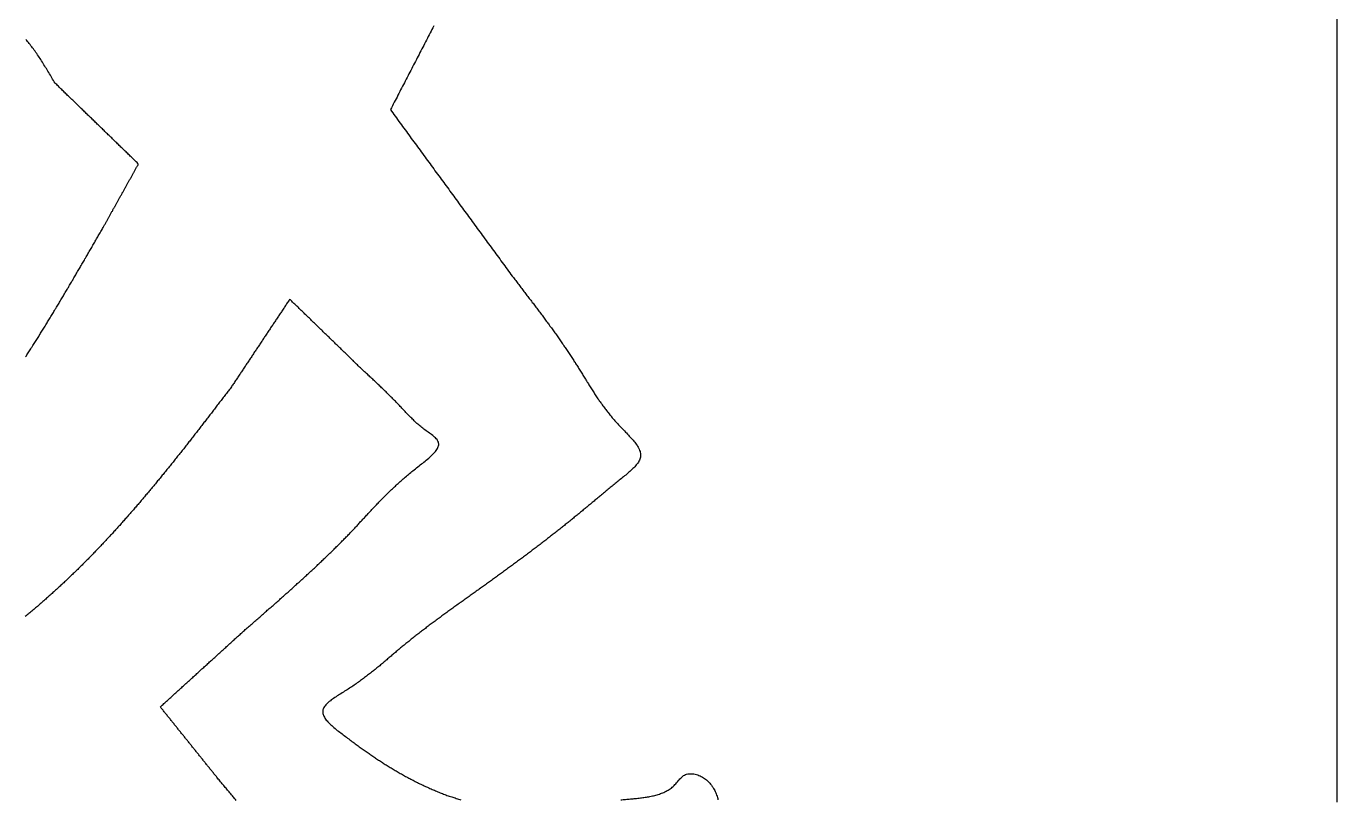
# Model space of a CAD drawing. Extents: x 63 to 788, y 423 to 1014.
# Drawn here: x 459.31 to 470.22, y 811.77 to 818.2 of the extents above; entities that cross this region are included whole.
import ezdxf

# ---------------------------------------------------------------- set-up
doc = ezdxf.new("R2010")
doc.units = 0
doc.header["$MEASUREMENT"] = 0
doc.layers.add('LAYER_1', color=7, linetype='CONTINUOUS')

msp = doc.modelspace()

# ---------------------------------------------------------------- linework, layer by layer
at = {"layer": 'LAYER_1', "color": 1}
msp.add_polyline3d([(470.222, 822.84, 0), (470.222, 822.188, 0), (470.222, 821.535, 0), (470.222, 820.883, 0), (470.222, 820.23, 0), (470.222, 819.577, 0), (470.222, 818.925, 0), (470.222, 818.272, 0), (470.222, 817.62, 0), (470.222, 816.967, 0), (470.222, 816.314, 0), (470.222, 815.662, 0), (470.222, 815.009, 0), (470.222, 814.357, 0), (470.222, 813.704, 0), (470.222, 813.051, 0), (470.222, 812.399, 0), (470.222, 811.746, 0)], dxfattribs=at)
at = {"layer": 'LAYER_1', "color": 7}
for points in [[(462.704, 818.206, 0), (462.697, 818.191, 0), (462.689, 818.177, 0), (462.681, 818.162, 0), (462.674, 818.147, 0), (462.666, 818.132, 0), (462.658, 818.117, 0), (462.651, 818.103, 0), (462.643, 818.088, 0), (462.635, 818.073, 0), (462.628, 818.058, 0), (462.62, 818.043, 0), (462.612, 818.029, 0), (462.605, 818.014, 0), (462.597, 817.999, 0), (462.589, 817.984, 0), (462.582, 817.969, 0), (462.574, 817.955, 0), (462.566, 817.94, 0), (462.559, 817.925, 0), (462.551, 817.91, 0), (462.543, 817.895, 0), (462.536, 817.881, 0), (462.528, 817.866, 0), (462.52, 817.851, 0), (462.513, 817.836, 0), (462.505, 817.821, 0), (462.497, 817.807, 0), (462.49, 817.792, 0), (462.482, 817.777, 0), (462.474, 817.762, 0), (462.467, 817.747, 0), (462.459, 817.733, 0), (462.451, 817.718, 0), (462.444, 817.703, 0), (462.436, 817.688, 0), (462.428, 817.673, 0), (462.421, 817.659, 0), (462.413, 817.644, 0), (462.405, 817.629, 0), (462.398, 817.614, 0), (462.39, 817.599, 0), (462.382, 817.585, 0), (462.375, 817.57, 0), (462.367, 817.555, 0), (462.359, 817.54, 0), (462.352, 817.525, 0), (462.344, 817.511, 0), (462.351, 817.496, 0), (462.362, 817.482, 0), (462.372, 817.468, 0), (462.382, 817.454, 0), (462.393, 817.44, 0), (462.403, 817.426, 0), (462.413, 817.411, 0), (462.424, 817.397, 0), (462.434, 817.383, 0), (462.445, 817.369, 0), (462.455, 817.355, 0), (462.465, 817.341, 0), (462.476, 817.327, 0), (462.486, 817.312, 0), (462.496, 817.298, 0), (462.507, 817.284, 0), (462.517, 817.27, 0), (462.527, 817.256, 0), (462.538, 817.242, 0), (462.548, 817.227, 0), (462.559, 817.213, 0), (462.569, 817.199, 0), (462.579, 817.185, 0), (462.59, 817.171, 0), (462.6, 817.157, 0), (462.61, 817.143, 0), (462.621, 817.128, 0), (462.631, 817.114, 0), (462.641, 817.1, 0), (462.652, 817.086, 0), (462.662, 817.072, 0), (462.673, 817.058, 0), (462.683, 817.044, 0), (462.693, 817.029, 0), (462.704, 817.015, 0), (462.714, 817.001, 0), (462.724, 816.987, 0), (462.735, 816.973, 0), (462.745, 816.959, 0), (462.756, 816.945, 0), (462.766, 816.93, 0), (462.776, 816.916, 0), (462.787, 816.902, 0), (462.797, 816.888, 0), (462.807, 816.874, 0), (462.818, 816.86, 0), (462.828, 816.846, 0), (462.838, 816.831, 0), (462.849, 816.817, 0), (462.859, 816.803, 0), (462.87, 816.789, 0), (462.88, 816.775, 0), (462.89, 816.761, 0), (462.901, 816.747, 0), (462.911, 816.732, 0), (462.921, 816.718, 0), (462.932, 816.704, 0), (462.942, 816.69, 0), (462.952, 816.676, 0), (462.963, 816.662, 0), (462.973, 816.647, 0), (462.984, 816.633, 0), (462.994, 816.619, 0), (463.004, 816.605, 0), (463.015, 816.591, 0), (463.025, 816.577, 0), (463.035, 816.563, 0), (463.046, 816.548, 0), (463.056, 816.534, 0), (463.066, 816.52, 0), (463.077, 816.506, 0), (463.087, 816.492, 0), (463.098, 816.478, 0), (463.108, 816.464, 0), (463.118, 816.449, 0), (463.129, 816.435, 0), (463.139, 816.421, 0), (463.149, 816.407, 0), (463.16, 816.393, 0), (463.17, 816.379, 0), (463.181, 816.365, 0), (463.191, 816.35, 0), (463.201, 816.336, 0), (463.212, 816.322, 0), (463.222, 816.308, 0), (463.232, 816.294, 0), (463.243, 816.28, 0), (463.253, 816.266, 0), (463.263, 816.251, 0), (463.274, 816.237, 0), (463.284, 816.223, 0), (463.295, 816.209, 0), (463.305, 816.195, 0), (463.315, 816.181, 0), (463.326, 816.166, 0), (463.336, 816.152, 0), (463.346, 816.138, 0), (463.357, 816.124, 0), (463.367, 816.111, 0), (463.373, 816.103, 0), (463.379, 816.094, 0), (463.386, 816.086, 0), (463.392, 816.078, 0), (463.398, 816.07, 0), (463.405, 816.061, 0), (463.411, 816.053, 0), (463.417, 816.045, 0), (463.424, 816.037, 0), (463.43, 816.029, 0), (463.436, 816.02, 0), (463.443, 816.012, 0), (463.449, 816.004, 0), (463.455, 815.996, 0), (463.462, 815.987, 0), (463.468, 815.979, 0), (463.474, 815.971, 0), (463.48, 815.963, 0), (463.487, 815.955, 0), (463.493, 815.946, 0), (463.499, 815.938, 0), (463.506, 815.93, 0), (463.512, 815.922, 0), (463.518, 815.914, 0), (463.524, 815.905, 0), (463.531, 815.897, 0), (463.537, 815.889, 0), (463.543, 815.881, 0), (463.549, 815.872, 0), (463.555, 815.864, 0), (463.562, 815.856, 0), (463.568, 815.848, 0), (463.574, 815.84, 0), (463.58, 815.831, 0), (463.586, 815.823, 0), (463.593, 815.815, 0), (463.599, 815.807, 0), (463.605, 815.799, 0), (463.611, 815.79, 0), (463.617, 815.782, 0), (463.623, 815.774, 0), (463.629, 815.766, 0), (463.635, 815.758, 0), (463.641, 815.749, 0), (463.647, 815.741, 0), (463.653, 815.733, 0), (463.659, 815.725, 0), (463.665, 815.717, 0), (463.671, 815.708, 0), (463.677, 815.7, 0), (463.683, 815.692, 0), (463.689, 815.684, 0), (463.695, 815.676, 0), (463.701, 815.667, 0), (463.707, 815.659, 0), (463.713, 815.651, 0), (463.719, 815.643, 0), (463.725, 815.635, 0), (463.73, 815.626, 0), (463.736, 815.618, 0), (463.742, 815.61, 0), (463.748, 815.602, 0), (463.753, 815.594, 0), (463.759, 815.585, 0), (463.765, 815.577, 0), (463.771, 815.569, 0), (463.776, 815.561, 0), (463.782, 815.553, 0), (463.787, 815.544, 0), (463.793, 815.536, 0), (463.799, 815.528, 0), (463.804, 815.52, 0), (463.81, 815.512, 0), (463.815, 815.504, 0), (463.821, 815.495, 0), (463.826, 815.487, 0), (463.832, 815.479, 0), (463.837, 815.471, 0), (463.842, 815.463, 0), (463.848, 815.455, 0), (463.853, 815.446, 0), (463.859, 815.438, 0), (463.864, 815.43, 0), (463.869, 815.422, 0), (463.874, 815.414, 0), (463.88, 815.406, 0), (463.885, 815.397, 0), (463.89, 815.389, 0), (463.895, 815.381, 0), (463.9, 815.373, 0), (463.905, 815.365, 0), (463.91, 815.357, 0), (463.915, 815.348, 0), (463.921, 815.34, 0), (463.926, 815.332, 0), (463.931, 815.324, 0), (463.936, 815.316, 0), (463.941, 815.308, 0), (463.946, 815.3, 0), (463.951, 815.291, 0), (463.956, 815.283, 0), (463.961, 815.275, 0), (463.966, 815.267, 0), (463.971, 815.259, 0), (463.976, 815.251, 0), (463.981, 815.242, 0), (463.986, 815.234, 0), (463.991, 815.226, 0), (463.996, 815.218, 0), (464.001, 815.21, 0), (464.006, 815.201, 0), (464.012, 815.193, 0), (464.017, 815.185, 0), (464.022, 815.177, 0), (464.027, 815.169, 0), (464.033, 815.161, 0), (464.038, 815.152, 0), (464.043, 815.144, 0), (464.049, 815.136, 0), (464.054, 815.128, 0), (464.06, 815.119, 0), (464.065, 815.111, 0), (464.071, 815.103, 0), (464.077, 815.095, 0), (464.082, 815.086, 0), (464.088, 815.078, 0), (464.094, 815.07, 0), (464.1, 815.062, 0), (464.106, 815.053, 0), (464.112, 815.045, 0), (464.118, 815.037, 0), (464.124, 815.028, 0), (464.131, 815.02, 0), (464.137, 815.012, 0), (464.143, 815.004, 0), (464.15, 814.995, 0), (464.156, 814.987, 0), (464.163, 814.978, 0), (464.17, 814.97, 0), (464.177, 814.962, 0), (464.183, 814.953, 0), (464.19, 814.945, 0), (464.198, 814.937, 0), (464.205, 814.928, 0), (464.212, 814.92, 0), (464.219, 814.911, 0), (464.227, 814.903, 0), (464.235, 814.894, 0), (464.242, 814.886, 0), (464.25, 814.877, 0), (464.258, 814.869, 0), (464.266, 814.86, 0), (464.274, 814.852, 0), (464.283, 814.843, 0), (464.291, 814.835, 0), (464.299, 814.826, 0), (464.308, 814.818, 0), (464.316, 814.809, 0), (464.324, 814.801, 0), (464.332, 814.792, 0), (464.34, 814.784, 0), (464.348, 814.775, 0), (464.356, 814.766, 0), (464.363, 814.758, 0), (464.37, 814.749, 0), (464.377, 814.741, 0), (464.384, 814.732, 0), (464.39, 814.724, 0), (464.396, 814.715, 0), (464.401, 814.707, 0), (464.406, 814.699, 0), (464.41, 814.69, 0), (464.414, 814.682, 0), (464.418, 814.673, 0), (464.421, 814.665, 0), (464.423, 814.657, 0), (464.424, 814.648, 0), (464.425, 814.64, 0), (464.426, 814.632, 0), (464.425, 814.624, 0), (464.424, 814.616, 0), (464.422, 814.608, 0), (464.419, 814.6, 0), (464.416, 814.591, 0), (464.412, 814.584, 0), (464.407, 814.576, 0), (464.402, 814.568, 0), (464.396, 814.56, 0), (464.39, 814.552, 0), (464.384, 814.544, 0), (464.377, 814.536, 0), (464.369, 814.529, 0), (464.362, 814.521, 0), (464.354, 814.513, 0), (464.345, 814.506, 0), (464.337, 814.498, 0), (464.328, 814.491, 0), (464.319, 814.483, 0), (464.311, 814.476, 0), (464.302, 814.468, 0), (464.293, 814.461, 0), (464.284, 814.454, 0), (464.275, 814.447, 0), (464.266, 814.439, 0), (464.257, 814.432, 0), (464.248, 814.425, 0), (464.24, 814.418, 0), (464.231, 814.411, 0), (464.222, 814.404, 0), (464.214, 814.397, 0), (464.205, 814.39, 0), (464.197, 814.383, 0), (464.189, 814.376, 0), (464.18, 814.369, 0), (464.172, 814.363, 0), (464.164, 814.356, 0), (464.156, 814.349, 0), (464.148, 814.342, 0), (464.14, 814.336, 0), (464.132, 814.329, 0), (464.124, 814.322, 0), (464.116, 814.316, 0), (464.108, 814.309, 0), (464.1, 814.303, 0), (464.092, 814.296, 0), (464.084, 814.29, 0), (464.077, 814.283, 0), (464.069, 814.277, 0), (464.061, 814.271, 0), (464.054, 814.264, 0), (464.046, 814.258, 0), (464.038, 814.251, 0), (464.031, 814.245, 0), (464.023, 814.239, 0), (464.016, 814.233, 0), (464.008, 814.226, 0), (464.001, 814.22, 0), (463.993, 814.214, 0), (463.986, 814.208, 0), (463.978, 814.201, 0), (463.971, 814.195, 0), (463.963, 814.189, 0), (463.956, 814.183, 0), (463.948, 814.177, 0), (463.941, 814.171, 0), (463.934, 814.164, 0), (463.926, 814.158, 0), (463.919, 814.152, 0), (463.911, 814.146, 0), (463.904, 814.14, 0), (463.897, 814.134, 0), (463.889, 814.128, 0), (463.882, 814.122, 0), (463.874, 814.116, 0), (463.867, 814.11, 0), (463.859, 814.104, 0), (463.852, 814.097, 0), (463.844, 814.091, 0), (463.837, 814.085, 0), (463.829, 814.079, 0), (463.822, 814.073, 0), (463.814, 814.067, 0), (463.807, 814.061, 0), (463.799, 814.055, 0), (463.792, 814.049, 0), (463.784, 814.043, 0), (463.776, 814.037, 0), (463.769, 814.031, 0), (463.761, 814.025, 0), (463.753, 814.018, 0), (463.746, 814.012, 0), (463.738, 814.006, 0), (463.73, 814, 0), (463.722, 813.994, 0), (463.715, 813.988, 0), (463.707, 813.982, 0), (463.699, 813.976, 0), (463.691, 813.97, 0), (463.684, 813.964, 0), (463.676, 813.958, 0), (463.668, 813.951, 0), (463.66, 813.945, 0), (463.652, 813.939, 0), (463.644, 813.933, 0), (463.636, 813.927, 0), (463.628, 813.921, 0), (463.62, 813.915, 0), (463.612, 813.909, 0), (463.605, 813.903, 0), (463.597, 813.897, 0), (463.589, 813.89, 0), (463.581, 813.884, 0), (463.573, 813.878, 0), (463.565, 813.872, 0), (463.556, 813.866, 0), (463.548, 813.86, 0), (463.54, 813.854, 0), (463.532, 813.848, 0), (463.524, 813.842, 0), (463.516, 813.835, 0), (463.508, 813.829, 0), (463.5, 813.823, 0), (463.492, 813.817, 0), (463.484, 813.811, 0), (463.475, 813.805, 0), (463.467, 813.799, 0), (463.459, 813.793, 0), (463.451, 813.787, 0), (463.443, 813.78, 0), (463.434, 813.774, 0), (463.426, 813.768, 0), (463.418, 813.762, 0), (463.41, 813.756, 0), (463.402, 813.75, 0), (463.393, 813.744, 0), (463.385, 813.738, 0), (463.377, 813.732, 0), (463.368, 813.726, 0), (463.36, 813.719, 0), (463.352, 813.713, 0), (463.344, 813.707, 0), (463.335, 813.701, 0), (463.327, 813.695, 0), (463.319, 813.689, 0), (463.31, 813.683, 0), (463.302, 813.677, 0), (463.294, 813.671, 0), (463.285, 813.665, 0), (463.277, 813.658, 0), (463.269, 813.652, 0), (463.26, 813.646, 0), (463.252, 813.64, 0), (463.243, 813.634, 0), (463.235, 813.628, 0), (463.227, 813.622, 0), (463.218, 813.616, 0), (463.21, 813.61, 0), (463.201, 813.604, 0), (463.193, 813.598, 0), (463.185, 813.591, 0), (463.176, 813.585, 0), (463.168, 813.579, 0), (463.159, 813.573, 0), (463.151, 813.567, 0), (463.142, 813.561, 0), (463.134, 813.555, 0), (463.125, 813.549, 0), (463.117, 813.543, 0), (463.109, 813.537, 0), (463.1, 813.531, 0), (463.092, 813.525, 0), (463.083, 813.519, 0), (463.075, 813.513, 0), (463.066, 813.506, 0), (463.058, 813.5, 0), (463.049, 813.494, 0), (463.041, 813.488, 0), (463.032, 813.482, 0), (463.024, 813.476, 0), (463.015, 813.47, 0), (463.007, 813.464, 0), (462.998, 813.458, 0), (462.99, 813.452, 0), (462.982, 813.446, 0), (462.973, 813.44, 0), (462.965, 813.434, 0), (462.956, 813.428, 0), (462.948, 813.422, 0), (462.939, 813.416, 0), (462.931, 813.41, 0), (462.922, 813.404, 0), (462.914, 813.398, 0), (462.906, 813.392, 0), (462.897, 813.386, 0), (462.889, 813.38, 0), (462.88, 813.374, 0), (462.872, 813.368, 0), (462.864, 813.361, 0), (462.855, 813.355, 0), (462.847, 813.349, 0), (462.839, 813.343, 0), (462.83, 813.337, 0), (462.822, 813.331, 0), (462.814, 813.325, 0), (462.805, 813.319, 0), (462.797, 813.313, 0), (462.789, 813.307, 0), (462.78, 813.301, 0), (462.772, 813.295, 0), (462.764, 813.289, 0), (462.756, 813.283, 0), (462.748, 813.277, 0), (462.739, 813.271, 0), (462.731, 813.265, 0), (462.723, 813.259, 0), (462.715, 813.253, 0), (462.707, 813.247, 0), (462.699, 813.241, 0), (462.69, 813.235, 0), (462.682, 813.229, 0), (462.674, 813.223, 0), (462.666, 813.217, 0), (462.658, 813.211, 0), (462.65, 813.205, 0), (462.642, 813.198, 0), (462.634, 813.192, 0), (462.626, 813.186, 0), (462.618, 813.18, 0), (462.61, 813.174, 0), (462.603, 813.168, 0), (462.595, 813.162, 0), (462.587, 813.156, 0), (462.579, 813.15, 0), (462.571, 813.144, 0), (462.563, 813.138, 0), (462.556, 813.132, 0), (462.548, 813.126, 0), (462.54, 813.12, 0), (462.533, 813.114, 0), (462.525, 813.108, 0), (462.517, 813.102, 0), (462.51, 813.096, 0), (462.502, 813.089, 0), (462.495, 813.083, 0), (462.487, 813.077, 0), (462.479, 813.071, 0), (462.472, 813.065, 0), (462.465, 813.059, 0), (462.457, 813.053, 0), (462.45, 813.047, 0), (462.442, 813.041, 0), (462.435, 813.035, 0), (462.428, 813.029, 0), (462.421, 813.023, 0), (462.413, 813.016, 0), (462.406, 813.01, 0), (462.399, 813.004, 0), (462.392, 812.998, 0), (462.384, 812.992, 0), (462.377, 812.986, 0), (462.37, 812.98, 0), (462.363, 812.974, 0), (462.356, 812.968, 0), (462.349, 812.961, 0), (462.341, 812.955, 0), (462.334, 812.949, 0), (462.327, 812.943, 0), (462.32, 812.937, 0), (462.313, 812.931, 0), (462.305, 812.925, 0), (462.298, 812.918, 0), (462.291, 812.912, 0), (462.283, 812.906, 0), (462.276, 812.9, 0), (462.269, 812.894, 0), (462.261, 812.888, 0), (462.254, 812.881, 0), (462.246, 812.875, 0), (462.239, 812.869, 0), (462.231, 812.863, 0), (462.224, 812.857, 0), (462.216, 812.85, 0), (462.208, 812.844, 0), (462.201, 812.838, 0), (462.193, 812.832, 0), (462.185, 812.826, 0), (462.177, 812.819, 0), (462.169, 812.813, 0), (462.161, 812.807, 0), (462.153, 812.801, 0), (462.145, 812.794, 0), (462.136, 812.788, 0), (462.128, 812.782, 0), (462.12, 812.775, 0), (462.111, 812.769, 0), (462.103, 812.763, 0), (462.094, 812.757, 0), (462.085, 812.75, 0), (462.076, 812.744, 0), (462.067, 812.738, 0), (462.058, 812.731, 0), (462.049, 812.725, 0), (462.04, 812.719, 0), (462.031, 812.712, 0), (462.021, 812.706, 0), (462.011, 812.7, 0), (462.002, 812.693, 0), (461.992, 812.687, 0), (461.982, 812.68, 0), (461.972, 812.674, 0), (461.962, 812.668, 0), (461.952, 812.661, 0), (461.941, 812.655, 0), (461.931, 812.648, 0), (461.92, 812.642, 0), (461.91, 812.636, 0), (461.9, 812.629, 0), (461.89, 812.623, 0), (461.88, 812.616, 0), (461.87, 812.609, 0), (461.861, 812.603, 0), (461.851, 812.596, 0), (461.843, 812.589, 0), (461.834, 812.583, 0), (461.826, 812.576, 0), (461.819, 812.569, 0), (461.812, 812.562, 0), (461.805, 812.555, 0), (461.799, 812.548, 0), (461.794, 812.541, 0), (461.79, 812.534, 0), (461.786, 812.527, 0), (461.783, 812.52, 0), (461.781, 812.513, 0), (461.779, 812.505, 0), (461.779, 812.498, 0), (461.779, 812.49, 0), (461.78, 812.483, 0), (461.782, 812.475, 0), (461.785, 812.468, 0), (461.789, 812.46, 0), (461.793, 812.452, 0), (461.798, 812.444, 0), (461.803, 812.437, 0), (461.809, 812.429, 0), (461.816, 812.421, 0), (461.823, 812.413, 0), (461.83, 812.405, 0), (461.838, 812.397, 0), (461.846, 812.39, 0), (461.855, 812.382, 0), (461.864, 812.374, 0), (461.873, 812.366, 0), (461.882, 812.359, 0), (461.892, 812.351, 0), (461.901, 812.343, 0), (461.911, 812.336, 0), (461.921, 812.328, 0), (461.93, 812.321, 0), (461.94, 812.313, 0), (461.95, 812.306, 0), (461.959, 812.299, 0), (461.969, 812.292, 0), (461.978, 812.285, 0), (461.987, 812.278, 0), (461.996, 812.271, 0), (462.005, 812.265, 0), (462.014, 812.258, 0), (462.023, 812.251, 0), (462.032, 812.245, 0), (462.041, 812.238, 0), (462.049, 812.232, 0), (462.058, 812.226, 0), (462.067, 812.219, 0), (462.075, 812.213, 0), (462.083, 812.207, 0), (462.092, 812.201, 0), (462.1, 812.195, 0), (462.108, 812.189, 0), (462.116, 812.183, 0), (462.125, 812.178, 0), (462.133, 812.172, 0), (462.141, 812.166, 0), (462.149, 812.161, 0), (462.157, 812.155, 0), (462.165, 812.149, 0), (462.173, 812.144, 0), (462.181, 812.138, 0), (462.189, 812.133, 0), (462.197, 812.128, 0), (462.204, 812.122, 0), (462.212, 812.117, 0), (462.22, 812.112, 0), (462.228, 812.106, 0), (462.236, 812.101, 0), (462.244, 812.096, 0), (462.252, 812.091, 0), (462.26, 812.086, 0), (462.268, 812.08, 0), (462.276, 812.075, 0), (462.284, 812.07, 0), (462.292, 812.065, 0), (462.3, 812.06, 0), (462.308, 812.055, 0), (462.316, 812.05, 0), (462.324, 812.045, 0), (462.332, 812.04, 0), (462.34, 812.035, 0), (462.349, 812.03, 0), (462.357, 812.025, 0), (462.365, 812.02, 0), (462.374, 812.015, 0), (462.382, 812.01, 0), (462.391, 812.005, 0), (462.399, 812, 0), (462.408, 811.995, 0), (462.417, 811.99, 0), (462.425, 811.985, 0), (462.434, 811.98, 0), (462.443, 811.975, 0), (462.452, 811.97, 0), (462.46, 811.965, 0), (462.469, 811.96, 0), (462.478, 811.956, 0), (462.487, 811.951, 0), (462.496, 811.946, 0), (462.505, 811.941, 0), (462.514, 811.936, 0), (462.523, 811.932, 0), (462.532, 811.927, 0), (462.541, 811.922, 0), (462.55, 811.918, 0), (462.56, 811.913, 0), (462.569, 811.909, 0), (462.578, 811.904, 0), (462.587, 811.899, 0), (462.596, 811.895, 0), (462.606, 811.89, 0), (462.615, 811.886, 0), (462.624, 811.882, 0), (462.634, 811.877, 0), (462.643, 811.873, 0), (462.653, 811.869, 0), (462.662, 811.864, 0), (462.671, 811.86, 0), (462.681, 811.856, 0), (462.69, 811.852, 0), (462.7, 811.848, 0), (462.709, 811.844, 0), (462.719, 811.84, 0), (462.728, 811.836, 0), (462.738, 811.832, 0), (462.747, 811.828, 0), (462.757, 811.824, 0), (462.766, 811.82, 0), (462.776, 811.817, 0), (462.785, 811.813, 0), (462.795, 811.81, 0), (462.805, 811.806, 0), (462.814, 811.802, 0), (462.824, 811.799, 0), (462.833, 811.796, 0), (462.843, 811.792, 0), (462.853, 811.789, 0), (462.862, 811.786, 0), (462.872, 811.783, 0), (462.882, 811.78, 0), (462.891, 811.777, 0), (462.901, 811.774, 0), (462.911, 811.771, 0), (462.92, 811.768, 0), (462.93, 811.765, 0)], [(459.306, 815.451, 0), (459.312, 815.459, 0), (459.317, 815.468, 0), (459.323, 815.476, 0), (459.328, 815.485, 0), (459.334, 815.493, 0), (459.339, 815.502, 0), (459.345, 815.51, 0), (459.35, 815.519, 0), (459.356, 815.528, 0), (459.361, 815.536, 0), (459.366, 815.545, 0), (459.372, 815.553, 0), (459.377, 815.562, 0), (459.383, 815.57, 0), (459.388, 815.579, 0), (459.393, 815.588, 0), (459.399, 815.596, 0), (459.404, 815.605, 0), (459.41, 815.613, 0), (459.415, 815.622, 0), (459.42, 815.63, 0), (459.426, 815.639, 0), (459.431, 815.648, 0), (459.436, 815.656, 0), (459.442, 815.665, 0), (459.447, 815.674, 0), (459.452, 815.682, 0), (459.458, 815.691, 0), (459.463, 815.699, 0), (459.468, 815.708, 0), (459.474, 815.717, 0), (459.479, 815.725, 0), (459.484, 815.734, 0), (459.489, 815.743, 0), (459.495, 815.751, 0), (459.5, 815.76, 0), (459.505, 815.769, 0), (459.511, 815.777, 0), (459.516, 815.786, 0), (459.521, 815.795, 0), (459.526, 815.803, 0), (459.532, 815.812, 0), (459.537, 815.821, 0), (459.542, 815.829, 0), (459.547, 815.838, 0), (459.553, 815.847, 0), (459.558, 815.855, 0), (459.563, 815.864, 0), (459.568, 815.873, 0), (459.573, 815.881, 0), (459.579, 815.89, 0), (459.584, 815.899, 0), (459.589, 815.907, 0), (459.594, 815.916, 0), (459.599, 815.925, 0), (459.605, 815.934, 0), (459.61, 815.942, 0), (459.615, 815.951, 0), (459.62, 815.96, 0), (459.625, 815.968, 0), (459.631, 815.977, 0), (459.636, 815.986, 0), (459.641, 815.995, 0), (459.646, 816.003, 0), (459.651, 816.012, 0), (459.656, 816.021, 0), (459.662, 816.029, 0), (459.667, 816.038, 0), (459.672, 816.047, 0), (459.677, 816.056, 0), (459.682, 816.064, 0), (459.687, 816.073, 0), (459.692, 816.082, 0), (459.698, 816.091, 0), (459.703, 816.099, 0), (459.708, 816.108, 0), (459.713, 816.117, 0), (459.718, 816.126, 0), (459.723, 816.134, 0), (459.728, 816.143, 0), (459.733, 816.152, 0), (459.739, 816.161, 0), (459.744, 816.169, 0), (459.749, 816.178, 0), (459.754, 816.187, 0), (459.759, 816.196, 0), (459.764, 816.204, 0), (459.769, 816.213, 0), (459.774, 816.222, 0), (459.779, 816.231, 0), (459.784, 816.239, 0), (459.79, 816.248, 0), (459.795, 816.257, 0), (459.8, 816.266, 0), (459.805, 816.274, 0), (459.81, 816.283, 0), (459.815, 816.292, 0), (459.82, 816.301, 0), (459.825, 816.31, 0), (459.83, 816.318, 0), (459.835, 816.327, 0), (459.84, 816.336, 0), (459.845, 816.345, 0), (459.851, 816.353, 0), (459.856, 816.362, 0), (459.861, 816.371, 0), (459.866, 816.38, 0), (459.871, 816.389, 0), (459.876, 816.397, 0), (459.881, 816.406, 0), (459.886, 816.415, 0), (459.891, 816.424, 0), (459.896, 816.433, 0), (459.901, 816.441, 0), (459.906, 816.45, 0), (459.911, 816.459, 0), (459.916, 816.468, 0), (459.921, 816.476, 0), (459.927, 816.485, 0), (459.932, 816.494, 0), (459.937, 816.503, 0), (459.942, 816.512, 0), (459.947, 816.52, 0), (459.952, 816.529, 0), (459.957, 816.538, 0), (459.961, 816.546, 0), (459.964, 816.551, 0), (459.967, 816.556, 0), (459.97, 816.561, 0), (459.973, 816.566, 0), (459.976, 816.572, 0), (459.979, 816.577, 0), (459.981, 816.582, 0), (459.984, 816.587, 0), (459.987, 816.592, 0), (459.99, 816.598, 0), (459.993, 816.603, 0), (459.996, 816.608, 0), (459.999, 816.613, 0), (460.002, 816.618, 0), (460.005, 816.623, 0), (460.007, 816.629, 0), (460.01, 816.634, 0), (460.013, 816.639, 0), (460.016, 816.644, 0), (460.019, 816.649, 0), (460.022, 816.655, 0), (460.025, 816.66, 0), (460.028, 816.665, 0), (460.031, 816.67, 0), (460.033, 816.675, 0), (460.036, 816.681, 0), (460.039, 816.686, 0), (460.042, 816.691, 0), (460.045, 816.696, 0), (460.048, 816.701, 0), (460.051, 816.707, 0), (460.054, 816.712, 0), (460.057, 816.717, 0), (460.059, 816.722, 0), (460.062, 816.727, 0), (460.065, 816.733, 0), (460.068, 816.738, 0), (460.071, 816.743, 0), (460.074, 816.748, 0), (460.077, 816.753, 0), (460.08, 816.759, 0), (460.083, 816.764, 0), (460.085, 816.769, 0), (460.088, 816.774, 0), (460.091, 816.779, 0), (460.094, 816.785, 0), (460.097, 816.79, 0), (460.1, 816.795, 0), (460.103, 816.8, 0), (460.106, 816.805, 0), (460.109, 816.811, 0), (460.111, 816.816, 0), (460.114, 816.821, 0), (460.117, 816.826, 0), (460.12, 816.831, 0), (460.123, 816.837, 0), (460.126, 816.842, 0), (460.129, 816.847, 0), (460.132, 816.852, 0), (460.135, 816.857, 0), (460.137, 816.862, 0), (460.14, 816.868, 0), (460.143, 816.873, 0), (460.146, 816.878, 0), (460.149, 816.883, 0), (460.152, 816.888, 0), (460.155, 816.894, 0), (460.158, 816.899, 0), (460.161, 816.904, 0), (460.163, 816.909, 0), (460.166, 816.914, 0), (460.169, 816.92, 0), (460.172, 816.925, 0), (460.175, 816.93, 0), (460.178, 816.935, 0), (460.181, 816.94, 0), (460.184, 816.946, 0), (460.187, 816.951, 0), (460.189, 816.956, 0), (460.192, 816.961, 0), (460.195, 816.966, 0), (460.198, 816.972, 0), (460.201, 816.977, 0), (460.204, 816.982, 0), (460.207, 816.987, 0), (460.21, 816.992, 0), (460.213, 816.998, 0), (460.216, 817.003, 0), (460.218, 817.008, 0), (460.221, 817.013, 0), (460.224, 817.018, 0), (460.227, 817.024, 0), (460.23, 817.029, 0), (460.233, 817.034, 0), (460.236, 817.039, 0), (460.239, 817.044, 0), (460.242, 817.05, 0), (460.244, 817.055, 0), (460.241, 817.061, 0), (460.234, 817.068, 0), (460.227, 817.075, 0), (460.22, 817.081, 0), (460.213, 817.088, 0), (460.206, 817.095, 0), (460.199, 817.102, 0), (460.192, 817.109, 0), (460.185, 817.116, 0), (460.177, 817.122, 0), (460.17, 817.129, 0), (460.163, 817.136, 0), (460.156, 817.143, 0), (460.149, 817.15, 0), (460.142, 817.157, 0), (460.135, 817.163, 0), (460.128, 817.17, 0), (460.121, 817.177, 0), (460.114, 817.184, 0), (460.107, 817.191, 0), (460.1, 817.198, 0), (460.093, 817.204, 0), (460.086, 817.211, 0), (460.079, 817.218, 0), (460.072, 817.225, 0), (460.065, 817.232, 0), (460.058, 817.239, 0), (460.051, 817.245, 0), (460.044, 817.252, 0), (460.037, 817.259, 0), (460.03, 817.266, 0), (460.023, 817.273, 0), (460.016, 817.28, 0), (460.009, 817.286, 0), (460.001, 817.293, 0), (459.994, 817.3, 0), (459.987, 817.307, 0), (459.98, 817.314, 0), (459.973, 817.32, 0), (459.966, 817.327, 0), (459.959, 817.334, 0), (459.952, 817.341, 0), (459.945, 817.348, 0), (459.938, 817.355, 0), (459.931, 817.361, 0), (459.924, 817.368, 0), (459.917, 817.375, 0), (459.91, 817.382, 0), (459.903, 817.389, 0), (459.896, 817.396, 0), (459.889, 817.402, 0), (459.882, 817.409, 0), (459.875, 817.416, 0), (459.868, 817.423, 0), (459.861, 817.43, 0), (459.854, 817.437, 0), (459.847, 817.443, 0), (459.84, 817.45, 0), (459.832, 817.457, 0), (459.825, 817.464, 0), (459.818, 817.471, 0), (459.811, 817.478, 0), (459.804, 817.484, 0), (459.797, 817.491, 0), (459.79, 817.498, 0), (459.783, 817.505, 0), (459.776, 817.512, 0), (459.769, 817.519, 0), (459.762, 817.525, 0), (459.755, 817.532, 0), (459.748, 817.539, 0), (459.741, 817.546, 0), (459.734, 817.553, 0), (459.727, 817.56, 0), (459.72, 817.566, 0), (459.713, 817.573, 0), (459.706, 817.58, 0), (459.699, 817.587, 0), (459.692, 817.594, 0), (459.685, 817.6, 0), (459.678, 817.607, 0), (459.671, 817.614, 0), (459.664, 817.621, 0), (459.656, 817.628, 0), (459.649, 817.635, 0), (459.642, 817.641, 0), (459.635, 817.648, 0), (459.628, 817.655, 0), (459.621, 817.662, 0), (459.614, 817.669, 0), (459.607, 817.676, 0), (459.6, 817.682, 0), (459.593, 817.689, 0), (459.586, 817.696, 0), (459.579, 817.703, 0), (459.572, 817.71, 0), (459.565, 817.717, 0), (459.558, 817.723, 0), (459.551, 817.73, 0), (459.544, 817.741, 0), (459.538, 817.752, 0), (459.531, 817.763, 0), (459.525, 817.774, 0), (459.518, 817.785, 0), (459.512, 817.796, 0), (459.505, 817.807, 0), (459.499, 817.818, 0), (459.492, 817.829, 0), (459.485, 817.84, 0), (459.479, 817.851, 0), (459.472, 817.861, 0), (459.466, 817.872, 0), (459.459, 817.883, 0), (459.452, 817.893, 0), (459.446, 817.904, 0), (459.439, 817.914, 0), (459.432, 817.925, 0), (459.426, 817.935, 0), (459.419, 817.945, 0), (459.412, 817.955, 0), (459.405, 817.965, 0), (459.399, 817.975, 0), (459.392, 817.985, 0), (459.385, 817.995, 0), (459.378, 818.004, 0), (459.371, 818.014, 0), (459.364, 818.023, 0), (459.357, 818.032, 0), (459.35, 818.041, 0), (459.343, 818.05, 0), (459.336, 818.059, 0), (459.329, 818.068, 0), (459.322, 818.076, 0), (459.315, 818.085, 0), (459.308, 818.093, 0)], [(460.903, 811.946, 0), (460.899, 811.952, 0), (460.894, 811.958, 0), (460.889, 811.964, 0), (460.884, 811.97, 0), (460.879, 811.976, 0), (460.874, 811.982, 0), (460.87, 811.988, 0), (460.865, 811.994, 0), (460.86, 812, 0), (460.855, 812.006, 0), (460.85, 812.012, 0), (460.846, 812.018, 0), (460.841, 812.024, 0), (460.836, 812.03, 0), (460.831, 812.036, 0), (460.826, 812.042, 0), (460.821, 812.048, 0), (460.817, 812.054, 0), (460.812, 812.06, 0), (460.807, 812.066, 0), (460.802, 812.072, 0), (460.797, 812.078, 0), (460.792, 812.084, 0), (460.788, 812.09, 0), (460.783, 812.096, 0), (460.778, 812.102, 0), (460.773, 812.108, 0), (460.768, 812.114, 0), (460.764, 812.12, 0), (460.759, 812.126, 0), (460.754, 812.132, 0), (460.749, 812.138, 0), (460.744, 812.144, 0), (460.739, 812.15, 0), (460.735, 812.156, 0), (460.73, 812.162, 0), (460.725, 812.168, 0), (460.72, 812.174, 0), (460.715, 812.18, 0), (460.71, 812.186, 0), (460.706, 812.192, 0), (460.701, 812.198, 0), (460.696, 812.204, 0), (460.691, 812.21, 0), (460.686, 812.216, 0), (460.681, 812.222, 0), (460.677, 812.228, 0), (460.672, 812.234, 0), (460.667, 812.24, 0), (460.662, 812.246, 0), (460.657, 812.252, 0), (460.653, 812.258, 0), (460.648, 812.264, 0), (460.643, 812.27, 0), (460.638, 812.276, 0), (460.633, 812.282, 0), (460.628, 812.288, 0), (460.624, 812.294, 0), (460.619, 812.3, 0), (460.614, 812.306, 0), (460.609, 812.312, 0), (460.604, 812.318, 0), (460.599, 812.324, 0), (460.595, 812.33, 0), (460.59, 812.336, 0), (460.585, 812.342, 0), (460.58, 812.348, 0), (460.575, 812.354, 0), (460.57, 812.36, 0), (460.566, 812.366, 0), (460.561, 812.372, 0), (460.556, 812.378, 0), (460.551, 812.384, 0), (460.546, 812.39, 0), (460.542, 812.396, 0), (460.537, 812.402, 0), (460.532, 812.408, 0), (460.527, 812.414, 0), (460.522, 812.42, 0), (460.517, 812.426, 0), (460.513, 812.432, 0), (460.508, 812.438, 0), (460.503, 812.444, 0), (460.498, 812.45, 0), (460.493, 812.456, 0), (460.488, 812.462, 0), (460.484, 812.468, 0), (460.479, 812.474, 0), (460.474, 812.48, 0), (460.469, 812.486, 0), (460.464, 812.492, 0), (460.459, 812.498, 0), (460.455, 812.504, 0), (460.45, 812.51, 0), (460.445, 812.516, 0), (460.44, 812.522, 0), (460.435, 812.528, 0), (460.431, 812.534, 0), (460.43, 812.54, 0), (460.437, 812.547, 0), (460.444, 812.553, 0), (460.451, 812.559, 0), (460.458, 812.566, 0), (460.465, 812.572, 0), (460.472, 812.579, 0), (460.479, 812.585, 0), (460.486, 812.591, 0), (460.493, 812.598, 0), (460.5, 812.604, 0), (460.507, 812.611, 0), (460.514, 812.617, 0), (460.521, 812.623, 0), (460.528, 812.63, 0), (460.535, 812.636, 0), (460.542, 812.643, 0), (460.549, 812.649, 0), (460.556, 812.655, 0), (460.563, 812.662, 0), (460.57, 812.668, 0), (460.577, 812.675, 0), (460.584, 812.681, 0), (460.591, 812.687, 0), (460.598, 812.694, 0), (460.606, 812.7, 0), (460.613, 812.707, 0), (460.62, 812.713, 0), (460.627, 812.719, 0), (460.634, 812.726, 0), (460.641, 812.732, 0), (460.648, 812.739, 0), (460.655, 812.745, 0), (460.662, 812.751, 0), (460.669, 812.758, 0), (460.676, 812.764, 0), (460.683, 812.771, 0), (460.69, 812.777, 0), (460.697, 812.784, 0), (460.704, 812.79, 0), (460.711, 812.796, 0), (460.718, 812.803, 0), (460.725, 812.809, 0), (460.732, 812.816, 0), (460.739, 812.822, 0), (460.746, 812.828, 0), (460.753, 812.835, 0), (460.76, 812.841, 0), (460.767, 812.848, 0), (460.774, 812.854, 0), (460.781, 812.86, 0), (460.789, 812.867, 0), (460.796, 812.873, 0), (460.803, 812.88, 0), (460.81, 812.886, 0), (460.817, 812.892, 0), (460.824, 812.899, 0), (460.831, 812.905, 0), (460.838, 812.912, 0), (460.845, 812.918, 0), (460.852, 812.924, 0), (460.859, 812.931, 0), (460.866, 812.937, 0), (460.873, 812.944, 0), (460.88, 812.95, 0), (460.887, 812.956, 0), (460.894, 812.963, 0), (460.901, 812.969, 0), (460.908, 812.976, 0), (460.915, 812.982, 0), (460.922, 812.988, 0), (460.929, 812.995, 0), (460.936, 813.001, 0), (460.943, 813.008, 0), (460.95, 813.014, 0), (460.957, 813.02, 0), (460.964, 813.027, 0), (460.972, 813.033, 0), (460.979, 813.04, 0), (460.986, 813.046, 0), (460.993, 813.052, 0), (461, 813.059, 0), (461.007, 813.065, 0), (461.014, 813.072, 0), (461.021, 813.078, 0), (461.028, 813.084, 0), (461.035, 813.091, 0), (461.042, 813.097, 0), (461.049, 813.104, 0), (461.056, 813.11, 0), (461.063, 813.117, 0), (461.07, 813.123, 0), (461.077, 813.129, 0), (461.084, 813.136, 0), (461.091, 813.142, 0), (461.098, 813.149, 0), (461.105, 813.155, 0), (461.112, 813.161, 0), (461.119, 813.168, 0), (461.127, 813.175, 0), (461.135, 813.181, 0), (461.143, 813.188, 0), (461.151, 813.195, 0), (461.159, 813.202, 0), (461.167, 813.209, 0), (461.175, 813.216, 0), (461.183, 813.223, 0), (461.191, 813.23, 0), (461.199, 813.237, 0), (461.207, 813.244, 0), (461.215, 813.251, 0), (461.223, 813.258, 0), (461.231, 813.265, 0), (461.239, 813.272, 0), (461.247, 813.279, 0), (461.255, 813.286, 0), (461.263, 813.293, 0), (461.271, 813.3, 0), (461.279, 813.307, 0), (461.287, 813.314, 0), (461.295, 813.321, 0), (461.302, 813.328, 0), (461.31, 813.335, 0), (461.318, 813.342, 0), (461.326, 813.349, 0), (461.334, 813.356, 0), (461.342, 813.363, 0), (461.35, 813.369, 0), (461.358, 813.376, 0), (461.366, 813.383, 0), (461.374, 813.39, 0), (461.382, 813.397, 0), (461.389, 813.404, 0), (461.397, 813.411, 0), (461.405, 813.418, 0), (461.413, 813.425, 0), (461.421, 813.432, 0), (461.429, 813.439, 0), (461.436, 813.446, 0), (461.444, 813.453, 0), (461.452, 813.46, 0), (461.46, 813.467, 0), (461.468, 813.474, 0), (461.475, 813.481, 0), (461.483, 813.487, 0), (461.491, 813.494, 0), (461.499, 813.501, 0), (461.506, 813.508, 0), (461.514, 813.515, 0), (461.522, 813.522, 0), (461.53, 813.529, 0), (461.537, 813.536, 0), (461.545, 813.543, 0), (461.553, 813.55, 0), (461.56, 813.557, 0), (461.568, 813.564, 0), (461.576, 813.57, 0), (461.583, 813.577, 0), (461.591, 813.584, 0), (461.598, 813.591, 0), (461.606, 813.598, 0), (461.614, 813.605, 0), (461.621, 813.612, 0), (461.629, 813.619, 0), (461.636, 813.626, 0), (461.644, 813.633, 0), (461.651, 813.639, 0), (461.659, 813.646, 0), (461.666, 813.653, 0), (461.673, 813.66, 0), (461.681, 813.667, 0), (461.688, 813.674, 0), (461.696, 813.681, 0), (461.703, 813.688, 0), (461.71, 813.694, 0), (461.718, 813.701, 0), (461.725, 813.708, 0), (461.732, 813.715, 0), (461.74, 813.722, 0), (461.747, 813.729, 0), (461.754, 813.735, 0), (461.761, 813.742, 0), (461.769, 813.749, 0), (461.776, 813.756, 0), (461.783, 813.763, 0), (461.79, 813.77, 0), (461.797, 813.776, 0), (461.804, 813.783, 0), (461.812, 813.79, 0), (461.819, 813.797, 0), (461.826, 813.804, 0), (461.833, 813.811, 0), (461.84, 813.817, 0), (461.847, 813.824, 0), (461.854, 813.831, 0), (461.861, 813.838, 0), (461.868, 813.845, 0), (461.875, 813.851, 0), (461.881, 813.858, 0), (461.888, 813.865, 0), (461.895, 813.872, 0), (461.902, 813.878, 0), (461.909, 813.885, 0), (461.916, 813.892, 0), (461.922, 813.899, 0), (461.929, 813.905, 0), (461.936, 813.912, 0), (461.942, 813.919, 0), (461.949, 813.926, 0), (461.956, 813.932, 0), (461.962, 813.939, 0), (461.969, 813.946, 0), (461.975, 813.953, 0), (461.982, 813.959, 0), (461.988, 813.966, 0), (461.995, 813.973, 0), (462.001, 813.979, 0), (462.008, 813.986, 0), (462.014, 813.993, 0), (462.021, 814, 0), (462.027, 814.006, 0), (462.033, 814.013, 0), (462.04, 814.02, 0), (462.046, 814.026, 0), (462.052, 814.033, 0), (462.058, 814.04, 0), (462.065, 814.046, 0), (462.071, 814.053, 0), (462.077, 814.06, 0), (462.083, 814.066, 0), (462.089, 814.073, 0), (462.095, 814.08, 0), (462.102, 814.086, 0), (462.108, 814.093, 0), (462.114, 814.1, 0), (462.12, 814.106, 0), (462.126, 814.113, 0), (462.132, 814.12, 0), (462.139, 814.126, 0), (462.145, 814.133, 0), (462.151, 814.14, 0), (462.157, 814.147, 0), (462.163, 814.153, 0), (462.17, 814.16, 0), (462.176, 814.167, 0), (462.182, 814.174, 0), (462.189, 814.18, 0), (462.195, 814.187, 0), (462.201, 814.194, 0), (462.208, 814.201, 0), (462.214, 814.207, 0), (462.221, 814.214, 0), (462.227, 814.221, 0), (462.234, 814.228, 0), (462.24, 814.235, 0), (462.247, 814.242, 0), (462.254, 814.249, 0), (462.26, 814.256, 0), (462.267, 814.262, 0), (462.274, 814.269, 0), (462.281, 814.276, 0), (462.288, 814.283, 0), (462.295, 814.29, 0), (462.302, 814.297, 0), (462.309, 814.304, 0), (462.316, 814.311, 0), (462.323, 814.319, 0), (462.331, 814.326, 0), (462.338, 814.333, 0), (462.345, 814.34, 0), (462.353, 814.347, 0), (462.361, 814.354, 0), (462.368, 814.362, 0), (462.376, 814.369, 0), (462.384, 814.376, 0), (462.392, 814.383, 0), (462.4, 814.391, 0), (462.408, 814.398, 0), (462.416, 814.405, 0), (462.424, 814.413, 0), (462.433, 814.42, 0), (462.441, 814.428, 0), (462.45, 814.435, 0), (462.458, 814.443, 0), (462.467, 814.45, 0), (462.476, 814.458, 0), (462.485, 814.466, 0), (462.494, 814.473, 0), (462.503, 814.481, 0), (462.512, 814.489, 0), (462.522, 814.497, 0), (462.531, 814.504, 0), (462.541, 814.512, 0), (462.551, 814.52, 0), (462.561, 814.528, 0), (462.571, 814.536, 0), (462.581, 814.544, 0), (462.591, 814.552, 0), (462.601, 814.56, 0), (462.612, 814.568, 0), (462.622, 814.576, 0), (462.632, 814.584, 0), (462.642, 814.593, 0), (462.652, 814.601, 0), (462.662, 814.609, 0), (462.671, 814.617, 0), (462.68, 814.625, 0), (462.689, 814.633, 0), (462.697, 814.641, 0), (462.704, 814.649, 0), (462.712, 814.657, 0), (462.718, 814.665, 0), (462.724, 814.673, 0), (462.73, 814.681, 0), (462.734, 814.689, 0), (462.738, 814.697, 0), (462.741, 814.704, 0), (462.743, 814.712, 0), (462.745, 814.72, 0), (462.745, 814.727, 0), (462.744, 814.734, 0), (462.742, 814.742, 0), (462.739, 814.749, 0), (462.736, 814.756, 0), (462.731, 814.763, 0), (462.725, 814.77, 0), (462.718, 814.777, 0), (462.711, 814.784, 0), (462.703, 814.79, 0), (462.695, 814.797, 0), (462.686, 814.804, 0), (462.677, 814.81, 0), (462.668, 814.817, 0), (462.658, 814.824, 0), (462.649, 814.83, 0), (462.64, 814.837, 0), (462.63, 814.844, 0), (462.622, 814.85, 0), (462.613, 814.857, 0), (462.604, 814.864, 0), (462.596, 814.871, 0), (462.588, 814.878, 0), (462.58, 814.885, 0), (462.572, 814.891, 0), (462.564, 814.898, 0), (462.556, 814.905, 0), (462.549, 814.912, 0), (462.541, 814.919, 0), (462.534, 814.926, 0), (462.527, 814.933, 0), (462.52, 814.94, 0), (462.513, 814.947, 0), (462.506, 814.954, 0), (462.499, 814.961, 0), (462.492, 814.968, 0), (462.485, 814.975, 0), (462.478, 814.982, 0), (462.472, 814.989, 0), (462.465, 814.997, 0), (462.458, 815.004, 0), (462.452, 815.011, 0), (462.445, 815.018, 0), (462.438, 815.025, 0), (462.432, 815.032, 0), (462.425, 815.039, 0), (462.418, 815.046, 0), (462.412, 815.053, 0), (462.405, 815.06, 0), (462.398, 815.067, 0), (462.391, 815.075, 0), (462.384, 815.082, 0), (462.377, 815.089, 0), (462.37, 815.096, 0), (462.364, 815.103, 0), (462.357, 815.11, 0), (462.349, 815.117, 0), (462.342, 815.124, 0), (462.335, 815.131, 0), (462.328, 815.138, 0), (462.321, 815.145, 0), (462.314, 815.152, 0), (462.307, 815.159, 0), (462.299, 815.166, 0), (462.292, 815.173, 0), (462.285, 815.18, 0), (462.277, 815.187, 0), (462.27, 815.194, 0), (462.263, 815.201, 0), (462.255, 815.208, 0), (462.248, 815.215, 0), (462.241, 815.222, 0), (462.233, 815.229, 0), (462.226, 815.236, 0), (462.218, 815.244, 0), (462.211, 815.251, 0), (462.203, 815.258, 0), (462.196, 815.265, 0), (462.188, 815.272, 0), (462.181, 815.279, 0), (462.173, 815.286, 0), (462.166, 815.293, 0), (462.158, 815.3, 0), (462.151, 815.307, 0), (462.143, 815.314, 0), (462.136, 815.321, 0), (462.128, 815.328, 0), (462.12, 815.335, 0), (462.113, 815.342, 0), (462.105, 815.349, 0), (462.099, 815.355, 0), (462.093, 815.361, 0), (462.087, 815.367, 0), (462.081, 815.372, 0), (462.075, 815.378, 0), (462.069, 815.384, 0), (462.062, 815.39, 0), (462.056, 815.396, 0), (462.05, 815.402, 0), (462.044, 815.408, 0), (462.038, 815.414, 0), (462.032, 815.42, 0), (462.026, 815.425, 0), (462.02, 815.431, 0), (462.014, 815.437, 0), (462.008, 815.443, 0), (462.002, 815.449, 0), (461.996, 815.455, 0), (461.99, 815.461, 0), (461.984, 815.467, 0), (461.977, 815.473, 0), (461.971, 815.478, 0), (461.965, 815.484, 0), (461.959, 815.49, 0), (461.953, 815.496, 0), (461.947, 815.502, 0), (461.941, 815.508, 0), (461.935, 815.514, 0), (461.929, 815.52, 0), (461.923, 815.526, 0), (461.917, 815.531, 0), (461.911, 815.537, 0), (461.905, 815.543, 0), (461.899, 815.549, 0), (461.892, 815.555, 0), (461.886, 815.561, 0), (461.88, 815.567, 0), (461.874, 815.573, 0), (461.868, 815.578, 0), (461.862, 815.584, 0), (461.856, 815.59, 0), (461.85, 815.596, 0), (461.844, 815.602, 0), (461.838, 815.608, 0), (461.832, 815.614, 0), (461.826, 815.62, 0), (461.82, 815.626, 0), (461.814, 815.631, 0), (461.807, 815.637, 0), (461.801, 815.643, 0), (461.795, 815.649, 0), (461.789, 815.655, 0), (461.783, 815.661, 0), (461.777, 815.667, 0), (461.771, 815.673, 0), (461.765, 815.679, 0), (461.759, 815.684, 0), (461.753, 815.69, 0), (461.747, 815.696, 0), (461.741, 815.702, 0), (461.735, 815.708, 0), (461.729, 815.714, 0), (461.722, 815.72, 0), (461.716, 815.726, 0), (461.71, 815.732, 0), (461.704, 815.737, 0), (461.698, 815.743, 0), (461.692, 815.749, 0), (461.686, 815.755, 0), (461.68, 815.761, 0), (461.674, 815.767, 0), (461.668, 815.773, 0), (461.662, 815.779, 0), (461.656, 815.785, 0), (461.65, 815.79, 0), (461.644, 815.796, 0), (461.638, 815.802, 0), (461.631, 815.808, 0), (461.625, 815.814, 0), (461.619, 815.82, 0), (461.613, 815.826, 0), (461.607, 815.832, 0), (461.601, 815.838, 0), (461.595, 815.843, 0), (461.589, 815.849, 0), (461.583, 815.855, 0), (461.577, 815.861, 0), (461.571, 815.867, 0), (461.565, 815.873, 0), (461.559, 815.879, 0), (461.553, 815.885, 0), (461.546, 815.891, 0), (461.54, 815.896, 0), (461.534, 815.902, 0), (461.528, 815.908, 0), (461.522, 815.914, 0), (461.516, 815.92, 0), (461.51, 815.926, 0), (461.504, 815.93, 0), (461.499, 815.922, 0), (461.494, 815.915, 0), (461.489, 815.908, 0), (461.484, 815.9, 0), (461.479, 815.893, 0), (461.474, 815.885, 0), (461.469, 815.878, 0), (461.465, 815.87, 0), (461.46, 815.863, 0), (461.455, 815.856, 0), (461.45, 815.848, 0), (461.445, 815.841, 0), (461.44, 815.833, 0), (461.435, 815.826, 0), (461.43, 815.818, 0), (461.425, 815.811, 0), (461.42, 815.804, 0), (461.415, 815.796, 0), (461.41, 815.789, 0), (461.405, 815.781, 0), (461.4, 815.774, 0), (461.395, 815.766, 0), (461.39, 815.759, 0), (461.385, 815.752, 0), (461.38, 815.744, 0), (461.375, 815.737, 0), (461.371, 815.729, 0), (461.366, 815.722, 0), (461.361, 815.714, 0), (461.356, 815.707, 0), (461.351, 815.7, 0), (461.346, 815.692, 0), (461.341, 815.685, 0), (461.336, 815.677, 0), (461.331, 815.67, 0), (461.326, 815.662, 0), (461.321, 815.655, 0), (461.316, 815.648, 0), (461.311, 815.64, 0), (461.306, 815.633, 0), (461.301, 815.625, 0), (461.296, 815.618, 0), (461.291, 815.61, 0), (461.286, 815.603, 0), (461.282, 815.596, 0), (461.277, 815.588, 0), (461.272, 815.581, 0), (461.267, 815.573, 0), (461.262, 815.566, 0), (461.257, 815.558, 0), (461.252, 815.551, 0), (461.247, 815.544, 0), (461.242, 815.536, 0), (461.237, 815.529, 0), (461.232, 815.521, 0), (461.227, 815.514, 0), (461.222, 815.506, 0), (461.217, 815.499, 0), (461.212, 815.492, 0), (461.207, 815.484, 0), (461.202, 815.477, 0), (461.197, 815.469, 0), (461.192, 815.462, 0), (461.188, 815.454, 0), (461.183, 815.447, 0), (461.178, 815.44, 0), (461.173, 815.432, 0), (461.168, 815.425, 0), (461.163, 815.417, 0), (461.158, 815.41, 0), (461.153, 815.402, 0), (461.148, 815.395, 0), (461.143, 815.388, 0), (461.138, 815.38, 0), (461.133, 815.373, 0), (461.128, 815.365, 0), (461.123, 815.358, 0), (461.118, 815.35, 0), (461.113, 815.343, 0), (461.108, 815.335, 0), (461.103, 815.328, 0), (461.098, 815.321, 0), (461.094, 815.313, 0), (461.089, 815.306, 0), (461.084, 815.298, 0), (461.079, 815.291, 0), (461.074, 815.283, 0), (461.069, 815.276, 0), (461.064, 815.269, 0), (461.059, 815.261, 0), (461.054, 815.254, 0), (461.049, 815.246, 0), (461.044, 815.239, 0), (461.039, 815.231, 0), (461.034, 815.224, 0), (461.029, 815.217, 0), (461.024, 815.209, 0), (461.019, 815.202, 0), (461.014, 815.194, 0), (461.008, 815.186, 0), (461.001, 815.178, 0), (460.995, 815.17, 0), (460.989, 815.162, 0), (460.983, 815.154, 0), (460.977, 815.146, 0), (460.971, 815.137, 0), (460.964, 815.129, 0), (460.958, 815.121, 0), (460.952, 815.113, 0), (460.946, 815.105, 0), (460.94, 815.097, 0), (460.933, 815.089, 0), (460.927, 815.081, 0), (460.921, 815.073, 0), (460.915, 815.065, 0), (460.909, 815.057, 0), (460.902, 815.049, 0), (460.896, 815.041, 0), (460.89, 815.033, 0), (460.884, 815.024, 0), (460.878, 815.016, 0), (460.871, 815.008, 0), (460.865, 815, 0), (460.859, 814.992, 0), (460.853, 814.984, 0), (460.847, 814.976, 0), (460.84, 814.968, 0), (460.834, 814.96, 0), (460.828, 814.952, 0), (460.822, 814.944, 0), (460.816, 814.936, 0), (460.809, 814.928, 0), (460.803, 814.92, 0), (460.797, 814.912, 0), (460.791, 814.904, 0), (460.784, 814.896, 0), (460.778, 814.888, 0), (460.772, 814.88, 0), (460.766, 814.872, 0), (460.76, 814.863, 0), (460.753, 814.855, 0), (460.747, 814.847, 0), (460.741, 814.839, 0), (460.735, 814.831, 0), (460.728, 814.823, 0), (460.722, 814.815, 0), (460.716, 814.807, 0), (460.71, 814.799, 0), (460.703, 814.791, 0), (460.697, 814.783, 0), (460.691, 814.775, 0), (460.685, 814.767, 0), (460.678, 814.759, 0), (460.672, 814.751, 0), (460.666, 814.743, 0), (460.659, 814.735, 0), (460.653, 814.727, 0), (460.647, 814.719, 0), (460.641, 814.711, 0), (460.634, 814.703, 0), (460.628, 814.695, 0), (460.622, 814.687, 0), (460.615, 814.679, 0), (460.609, 814.671, 0), (460.603, 814.663, 0), (460.597, 814.656, 0), (460.59, 814.648, 0), (460.584, 814.64, 0), (460.578, 814.632, 0), (460.571, 814.624, 0), (460.565, 814.616, 0), (460.559, 814.608, 0), (460.552, 814.6, 0), (460.546, 814.592, 0), (460.54, 814.584, 0), (460.533, 814.576, 0), (460.527, 814.568, 0), (460.521, 814.56, 0), (460.514, 814.552, 0), (460.508, 814.544, 0), (460.501, 814.537, 0), (460.495, 814.529, 0), (460.489, 814.521, 0), (460.482, 814.513, 0), (460.476, 814.505, 0), (460.47, 814.497, 0), (460.463, 814.489, 0), (460.457, 814.481, 0), (460.45, 814.473, 0), (460.444, 814.466, 0), (460.437, 814.458, 0), (460.431, 814.45, 0), (460.425, 814.442, 0), (460.418, 814.434, 0), (460.412, 814.426, 0), (460.405, 814.419, 0), (460.399, 814.411, 0), (460.392, 814.403, 0), (460.386, 814.395, 0), (460.379, 814.387, 0), (460.373, 814.379, 0), (460.367, 814.372, 0), (460.36, 814.364, 0), (460.354, 814.356, 0), (460.347, 814.348, 0), (460.341, 814.34, 0), (460.334, 814.333, 0), (460.328, 814.325, 0), (460.321, 814.317, 0), (460.315, 814.309, 0), (460.308, 814.302, 0), (460.301, 814.294, 0), (460.295, 814.286, 0), (460.288, 814.278, 0), (460.282, 814.271, 0), (460.275, 814.263, 0), (460.269, 814.255, 0), (460.262, 814.248, 0), (460.256, 814.24, 0), (460.249, 814.232, 0), (460.242, 814.224, 0), (460.236, 814.217, 0), (460.229, 814.209, 0), (460.223, 814.201, 0), (460.216, 814.194, 0), (460.209, 814.186, 0), (460.203, 814.178, 0), (460.196, 814.171, 0), (460.189, 814.163, 0), (460.183, 814.156, 0), (460.176, 814.148, 0), (460.169, 814.14, 0), (460.163, 814.133, 0), (460.156, 814.125, 0), (460.149, 814.117, 0), (460.143, 814.11, 0), (460.136, 814.102, 0), (460.129, 814.095, 0), (460.123, 814.087, 0), (460.116, 814.08, 0), (460.109, 814.072, 0), (460.102, 814.064, 0), (460.096, 814.057, 0), (460.089, 814.049, 0), (460.082, 814.042, 0), (460.075, 814.034, 0), (460.068, 814.027, 0), (460.062, 814.019, 0), (460.055, 814.012, 0), (460.048, 814.004, 0), (460.041, 813.997, 0), (460.034, 813.989, 0), (460.028, 813.982, 0), (460.021, 813.974, 0), (460.014, 813.967, 0), (460.007, 813.96, 0), (460, 813.952, 0), (459.993, 813.945, 0), (459.986, 813.937, 0), (459.98, 813.93, 0), (459.973, 813.923, 0), (459.966, 813.915, 0), (459.959, 813.908, 0), (459.952, 813.9, 0), (459.945, 813.893, 0), (459.938, 813.886, 0), (459.931, 813.878, 0), (459.924, 813.871, 0), (459.917, 813.864, 0), (459.91, 813.856, 0), (459.903, 813.849, 0), (459.896, 813.842, 0), (459.889, 813.834, 0), (459.882, 813.827, 0), (459.875, 813.82, 0), (459.868, 813.813, 0), (459.861, 813.805, 0), (459.854, 813.798, 0), (459.847, 813.791, 0), (459.84, 813.784, 0), (459.833, 813.776, 0), (459.826, 813.769, 0), (459.818, 813.762, 0), (459.811, 813.755, 0), (459.804, 813.748, 0), (459.797, 813.74, 0), (459.79, 813.733, 0), (459.783, 813.726, 0), (459.776, 813.719, 0), (459.768, 813.712, 0), (459.761, 813.705, 0), (459.754, 813.698, 0), (459.747, 813.691, 0), (459.74, 813.683, 0), (459.732, 813.676, 0), (459.725, 813.669, 0), (459.718, 813.662, 0), (459.711, 813.655, 0), (459.703, 813.648, 0), (459.696, 813.641, 0), (459.689, 813.634, 0), (459.681, 813.627, 0), (459.674, 813.62, 0), (459.667, 813.613, 0), (459.659, 813.606, 0), (459.652, 813.599, 0), (459.645, 813.592, 0), (459.637, 813.585, 0), (459.63, 813.578, 0), (459.623, 813.571, 0), (459.615, 813.564, 0), (459.608, 813.557, 0), (459.6, 813.551, 0), (459.593, 813.544, 0), (459.586, 813.537, 0), (459.578, 813.53, 0), (459.571, 813.523, 0), (459.563, 813.516, 0), (459.556, 813.509, 0), (459.548, 813.503, 0), (459.541, 813.496, 0), (459.533, 813.489, 0), (459.526, 813.482, 0), (459.518, 813.475, 0), (459.511, 813.469, 0), (459.503, 813.462, 0), (459.495, 813.455, 0), (459.488, 813.448, 0), (459.48, 813.442, 0), (459.473, 813.435, 0), (459.465, 813.428, 0), (459.457, 813.421, 0), (459.45, 813.415, 0), (459.442, 813.408, 0), (459.435, 813.401, 0), (459.427, 813.395, 0), (459.419, 813.388, 0), (459.412, 813.381, 0), (459.404, 813.375, 0), (459.396, 813.368, 0), (459.389, 813.362, 0), (459.381, 813.355, 0), (459.373, 813.348, 0), (459.365, 813.342, 0), (459.358, 813.335, 0), (459.35, 813.329, 0), (459.342, 813.322, 0), (459.334, 813.316, 0), (459.327, 813.309, 0), (459.319, 813.303, 0), (459.311, 813.296, 0), (459.303, 813.29, 0)], [(461.059, 811.76, 0), (461.053, 811.768, 0), (461.046, 811.776, 0), (461.04, 811.783, 0), (461.033, 811.791, 0), (461.027, 811.799, 0), (461.02, 811.807, 0), (461.014, 811.814, 0), (461.007, 811.822, 0), (461.001, 811.83, 0), (460.994, 811.838, 0), (460.988, 811.845, 0), (460.981, 811.853, 0), (460.975, 811.861, 0), (460.968, 811.868, 0), (460.962, 811.876, 0), (460.955, 811.884, 0), (460.949, 811.892, 0), (460.942, 811.899, 0), (460.936, 811.907, 0), (460.929, 811.915, 0), (460.923, 811.923, 0), (460.916, 811.93, 0), (460.91, 811.938, 0), (460.903, 811.946, 0)], [(464.261, 811.765, 0), (464.271, 811.766, 0), (464.281, 811.767, 0), (464.291, 811.767, 0), (464.301, 811.768, 0), (464.312, 811.769, 0), (464.322, 811.77, 0), (464.332, 811.771, 0), (464.342, 811.772, 0), (464.352, 811.773, 0), (464.363, 811.774, 0), (464.373, 811.775, 0), (464.383, 811.776, 0), (464.393, 811.777, 0), (464.403, 811.778, 0), (464.414, 811.779, 0), (464.424, 811.78, 0), (464.434, 811.781, 0), (464.444, 811.783, 0), (464.454, 811.784, 0), (464.464, 811.786, 0), (464.474, 811.787, 0), (464.484, 811.789, 0), (464.494, 811.791, 0), (464.504, 811.792, 0), (464.514, 811.794, 0), (464.524, 811.797, 0), (464.534, 811.799, 0), (464.544, 811.801, 0), (464.553, 811.804, 0), (464.563, 811.807, 0), (464.573, 811.81, 0), (464.582, 811.813, 0), (464.592, 811.816, 0), (464.601, 811.82, 0), (464.611, 811.823, 0), (464.62, 811.827, 0), (464.629, 811.832, 0), (464.638, 811.836, 0), (464.647, 811.841, 0), (464.656, 811.846, 0), (464.665, 811.851, 0), (464.673, 811.857, 0), (464.682, 811.863, 0), (464.69, 811.869, 0), (464.698, 811.876, 0), (464.705, 811.883, 0), (464.712, 811.891, 0), (464.719, 811.899, 0), (464.726, 811.907, 0), (464.733, 811.915, 0), (464.74, 811.923, 0), (464.747, 811.931, 0), (464.753, 811.939, 0), (464.76, 811.946, 0), (464.768, 811.953, 0), (464.775, 811.96, 0), (464.783, 811.966, 0), (464.791, 811.971, 0), (464.799, 811.975, 0), (464.808, 811.978, 0), (464.818, 811.98, 0), (464.828, 811.982, 0), (464.838, 811.982, 0), (464.848, 811.982, 0), (464.859, 811.982, 0), (464.869, 811.98, 0), (464.88, 811.978, 0), (464.89, 811.975, 0), (464.901, 811.972, 0), (464.911, 811.968, 0), (464.921, 811.964, 0), (464.931, 811.959, 0), (464.94, 811.954, 0), (464.949, 811.949, 0), (464.958, 811.943, 0), (464.966, 811.937, 0), (464.974, 811.93, 0), (464.982, 811.924, 0), (464.989, 811.917, 0), (464.996, 811.909, 0), (465.003, 811.902, 0), (465.009, 811.894, 0), (465.016, 811.886, 0), (465.022, 811.877, 0), (465.027, 811.869, 0), (465.033, 811.86, 0), (465.038, 811.851, 0), (465.043, 811.842, 0), (465.047, 811.833, 0), (465.052, 811.824, 0), (465.056, 811.814, 0), (465.059, 811.804, 0), (465.063, 811.795, 0), (465.066, 811.785, 0), (465.068, 811.775, 0), (465.07, 811.765, 0)]]:
    msp.add_polyline3d(points, dxfattribs=at)

doc.saveas('drawing.dxf')
